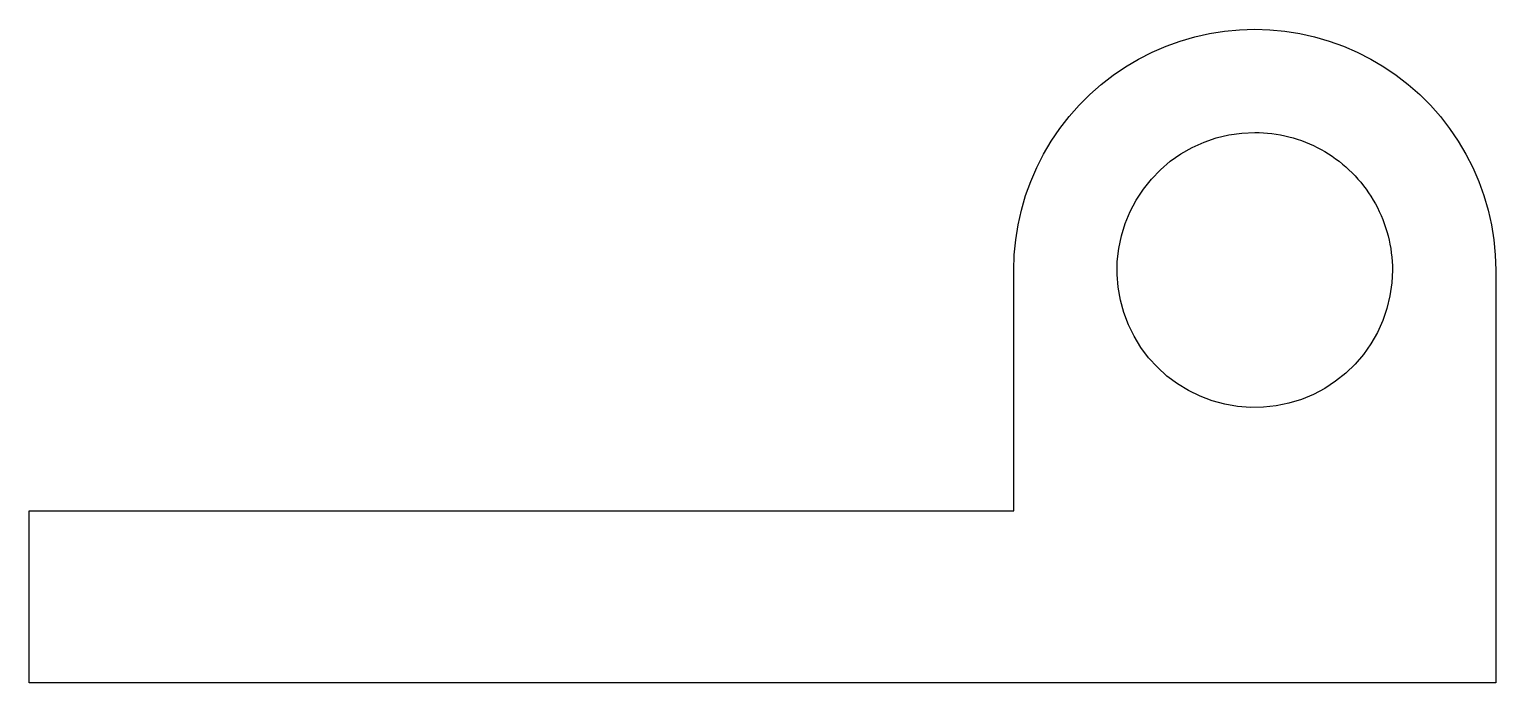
# Model space of a CAD drawing. Header units: metres. Extents: x -33.8 to 8.8, y 0 to 19.
import ezdxf

# ---------------------------------------------------------------- set-up
doc = ezdxf.new("R2010")
doc.units = ezdxf.units.M

msp = doc.modelspace()

# ---------------------------------------------------------------- linework, layer by layer
for points in [[(-5.2, 12), (-5.186, 12.44), (-5.145, 12.877), (-5.076, 13.312), (-4.98, 13.741), (-4.857, 14.163), (-4.708, 14.577), (-4.534, 14.98), (-4.334, 15.372), (-4.11, 15.751), (-3.863, 16.114), (-3.594, 16.462), (-3.303, 16.792), (-2.992, 17.103), (-2.662, 17.394), (-2.314, 17.663), (-1.951, 17.91), (-1.572, 18.134), (-1.18, 18.334), (-0.777, 18.508), (-0.363, 18.657), (0.059, 18.78), (0.488, 18.876), (0.923, 18.945), (1.36, 18.986), (1.8, 19), (2.24, 18.986), (2.677, 18.945), (3.112, 18.876), (3.541, 18.78), (3.963, 18.657), (4.377, 18.508), (4.78, 18.334), (5.172, 18.134), (5.551, 17.91), (5.914, 17.663), (6.262, 17.394), (6.592, 17.103), (6.903, 16.792), (7.194, 16.462), (7.463, 16.114), (7.71, 15.751), (7.934, 15.372), (8.134, 14.98), (8.308, 14.577), (8.457, 14.163), (8.58, 13.741), (8.676, 13.312), (8.745, 12.877), (8.786, 12.44), (8.8, 12)], [(5.8, 12), (5.782, 11.624), (5.729, 11.25), (5.641, 10.884), (5.519, 10.528), (5.364, 10.184), (5.177, 9.857), (4.961, 9.548), (4.716, 9.262), (4.445, 9), (4.151, 8.764), (3.836, 8.557), (3.503, 8.381), (3.155, 8.236), (2.795, 8.126), (2.426, 8.049), (2.051, 8.008), (1.674, 8.002), (1.299, 8.032), (0.927, 8.096), (0.564, 8.196), (0.211, 8.329), (-0.127, 8.495), (-0.448, 8.692), (-0.75, 8.918), (-1.028, 9.172), (-1.282, 9.45), (-1.508, 9.752), (-1.705, 10.073), (-1.871, 10.411), (-2.004, 10.764), (-2.104, 11.127), (-2.168, 11.499), (-2.198, 11.874), (-2.192, 12.251), (-2.151, 12.626), (-2.074, 12.995), (-1.964, 13.355), (-1.819, 13.703), (-1.643, 14.036), (-1.436, 14.351), (-1.2, 14.645), (-0.938, 14.916), (-0.652, 15.161), (-0.343, 15.377), (-0.016, 15.564), (0.328, 15.719), (0.684, 15.841), (1.05, 15.929), (1.424, 15.982), (1.8, 16)], [(1.8, 16), (1.926, 15.998), (2.051, 15.992), (2.176, 15.982), (2.301, 15.968), (2.426, 15.951), (2.55, 15.929), (2.673, 15.904), (2.795, 15.874), (2.916, 15.841), (3.036, 15.804), (3.155, 15.764), (3.272, 15.719), (3.389, 15.671), (3.503, 15.619), (3.616, 15.564), (3.727, 15.505), (3.836, 15.443), (3.943, 15.377), (4.048, 15.308), (4.151, 15.236), (4.252, 15.161), (4.35, 15.082), (4.445, 15), (4.538, 14.916), (4.628, 14.828), (4.716, 14.738), (4.8, 14.645), (4.882, 14.55), (4.961, 14.452), (5.036, 14.351), (5.108, 14.248), (5.177, 14.143), (5.243, 14.036), (5.305, 13.927), (5.364, 13.816), (5.419, 13.703), (5.471, 13.589), (5.519, 13.472), (5.564, 13.355), (5.604, 13.236), (5.641, 13.116), (5.674, 12.995), (5.704, 12.873), (5.729, 12.75), (5.751, 12.626), (5.768, 12.501), (5.782, 12.376), (5.792, 12.251), (5.798, 12.126), (5.8, 12)], [(-5.2, 5), (-5.2, 5.14), (-5.2, 5.28), (-5.2, 5.42), (-5.2, 5.56), (-5.2, 5.7), (-5.2, 5.84), (-5.2, 5.98), (-5.2, 6.12), (-5.2, 6.26), (-5.2, 6.4), (-5.2, 6.54), (-5.2, 6.68), (-5.2, 6.82), (-5.2, 6.96), (-5.2, 7.1), (-5.2, 7.24), (-5.2, 7.38), (-5.2, 7.52), (-5.2, 7.66), (-5.2, 7.8), (-5.2, 7.94), (-5.2, 8.08), (-5.2, 8.22), (-5.2, 8.36), (-5.2, 8.5), (-5.2, 8.64), (-5.2, 8.78), (-5.2, 8.92), (-5.2, 9.06), (-5.2, 9.2), (-5.2, 9.34), (-5.2, 9.48), (-5.2, 9.62), (-5.2, 9.76), (-5.2, 9.9), (-5.2, 10.04), (-5.2, 10.18), (-5.2, 10.32), (-5.2, 10.46), (-5.2, 10.6), (-5.2, 10.74), (-5.2, 10.88), (-5.2, 11.02), (-5.2, 11.16), (-5.2, 11.3), (-5.2, 11.44), (-5.2, 11.58), (-5.2, 11.72), (-5.2, 11.86), (-5.2, 12)], [(-5.2, 5), (-5.2, 5.14), (-5.2, 5.28), (-5.2, 5.42), (-5.2, 5.56), (-5.2, 5.7), (-5.2, 5.84), (-5.2, 5.98), (-5.2, 6.12), (-5.2, 6.26), (-5.2, 6.4), (-5.2, 6.54), (-5.2, 6.68), (-5.2, 6.82), (-5.2, 6.96), (-5.2, 7.1), (-5.2, 7.24), (-5.2, 7.38), (-5.2, 7.52), (-5.2, 7.66), (-5.2, 7.8), (-5.2, 7.94), (-5.2, 8.08), (-5.2, 8.22), (-5.2, 8.36), (-5.2, 8.5), (-5.2, 8.64), (-5.2, 8.78), (-5.2, 8.92), (-5.2, 9.06), (-5.2, 9.2), (-5.2, 9.34), (-5.2, 9.48), (-5.2, 9.62), (-5.2, 9.76), (-5.2, 9.9), (-5.2, 10.04), (-5.2, 10.18), (-5.2, 10.32), (-5.2, 10.46), (-5.2, 10.6), (-5.2, 10.74), (-5.2, 10.88), (-5.2, 11.02), (-5.2, 11.16), (-5.2, 11.3), (-5.2, 11.44), (-5.2, 11.58), (-5.2, 11.72), (-5.2, 11.86), (-5.2, 12)], [(8.8, 12), (8.8, 11.76), (8.8, 11.52), (8.8, 11.28), (8.8, 11.04), (8.8, 10.8), (8.8, 10.56), (8.8, 10.32), (8.8, 10.08), (8.8, 9.84), (8.8, 9.6), (8.8, 9.36), (8.8, 9.12), (8.8, 8.88), (8.8, 8.64), (8.8, 8.4), (8.8, 8.16), (8.8, 7.92), (8.8, 7.68), (8.8, 7.44), (8.8, 7.2), (8.8, 6.96), (8.8, 6.72), (8.8, 6.48), (8.8, 6.24), (8.8, 6), (8.8, 5.76), (8.8, 5.52), (8.8, 5.28), (8.8, 5.04), (8.8, 4.8), (8.8, 4.56), (8.8, 4.32), (8.8, 4.08), (8.8, 3.84), (8.8, 3.6), (8.8, 3.36), (8.8, 3.12), (8.8, 2.88), (8.8, 2.64), (8.8, 2.4), (8.8, 2.16), (8.8, 1.92), (8.8, 1.68), (8.8, 1.44), (8.8, 1.2), (8.8, 0.96), (8.8, 0.72), (8.8, 0.48), (8.8, 0.24), (8.8, 0)], [(-33.8, 0), (-33.8, 0.1), (-33.8, 0.2), (-33.8, 0.3), (-33.8, 0.4), (-33.8, 0.5), (-33.8, 0.6), (-33.8, 0.7), (-33.8, 0.8), (-33.8, 0.9), (-33.8, 1), (-33.8, 1.1), (-33.8, 1.2), (-33.8, 1.3), (-33.8, 1.4), (-33.8, 1.5), (-33.8, 1.6), (-33.8, 1.7), (-33.8, 1.8), (-33.8, 1.9), (-33.8, 2), (-33.8, 2.1), (-33.8, 2.2), (-33.8, 2.3), (-33.8, 2.4), (-33.8, 2.5), (-33.8, 2.6), (-33.8, 2.7), (-33.8, 2.8), (-33.8, 2.9), (-33.8, 3), (-33.8, 3.1), (-33.8, 3.2), (-33.8, 3.3), (-33.8, 3.4), (-33.8, 3.5), (-33.8, 3.6), (-33.8, 3.7), (-33.8, 3.8), (-33.8, 3.9), (-33.8, 4), (-33.8, 4.1), (-33.8, 4.2), (-33.8, 4.3), (-33.8, 4.4), (-33.8, 4.5), (-33.8, 4.6), (-33.8, 4.7), (-33.8, 4.8), (-33.8, 4.9), (-33.8, 5)], [(-33.8, 5), (-33.228, 5), (-32.656, 5), (-32.084, 5), (-31.512, 5), (-30.94, 5), (-30.368, 5), (-29.796, 5), (-29.224, 5), (-28.652, 5), (-28.08, 5), (-27.508, 5), (-26.936, 5), (-26.364, 5), (-25.792, 5), (-25.22, 5), (-24.648, 5), (-24.076, 5), (-23.504, 5), (-22.932, 5), (-22.36, 5), (-21.788, 5), (-21.216, 5), (-20.644, 5), (-20.072, 5), (-19.5, 5), (-18.928, 5), (-18.356, 5), (-17.784, 5), (-17.212, 5), (-16.64, 5), (-16.068, 5), (-15.496, 5), (-14.924, 5), (-14.352, 5), (-13.78, 5), (-13.208, 5), (-12.636, 5), (-12.064, 5), (-11.492, 5), (-10.92, 5), (-10.348, 5), (-9.776, 5), (-9.204, 5), (-8.632, 5), (-8.06, 5), (-7.488, 5), (-6.916, 5), (-6.344, 5), (-5.772, 5), (-5.2, 5)], [(-20, 5), (-19.704, 5), (-19.408, 5), (-19.112, 5), (-18.816, 5), (-18.52, 5), (-18.224, 5), (-17.928, 5), (-17.632, 5), (-17.336, 5), (-17.04, 5), (-16.744, 5), (-16.448, 5), (-16.152, 5), (-15.856, 5), (-15.56, 5), (-15.264, 5), (-14.968, 5), (-14.672, 5), (-14.376, 5), (-14.08, 5), (-13.784, 5), (-13.488, 5), (-13.192, 5), (-12.896, 5), (-12.6, 5), (-12.304, 5), (-12.008, 5), (-11.712, 5), (-11.416, 5), (-11.12, 5), (-10.824, 5), (-10.528, 5), (-10.232, 5), (-9.936, 5), (-9.64, 5), (-9.344, 5), (-9.048, 5), (-8.752, 5), (-8.456, 5), (-8.16, 5), (-7.864, 5), (-7.568, 5), (-7.272, 5), (-6.976, 5), (-6.68, 5), (-6.384, 5), (-6.088, 5), (-5.792, 5), (-5.496, 5), (-5.2, 5)], [(8.8, 0), (7.948, 0), (7.096, 0), (6.244, 0), (5.392, 0), (4.54, 0), (3.688, 0), (2.836, 0), (1.984, 0), (1.132, 0), (0.28, 0), (-0.572, 0), (-1.424, 0), (-2.276, 0), (-3.128, 0), (-3.98, 0), (-4.832, 0), (-5.684, 0), (-6.536, 0), (-7.388, 0), (-8.24, 0), (-9.092, 0), (-9.944, 0), (-10.796, 0), (-11.648, 0), (-12.5, 0), (-13.352, 0), (-14.204, 0), (-15.056, 0), (-15.908, 0), (-16.76, 0), (-17.612, 0), (-18.464, 0), (-19.316, 0), (-20.168, 0), (-21.02, 0), (-21.872, 0), (-22.724, 0), (-23.576, 0), (-24.428, 0), (-25.28, 0), (-26.132, 0), (-26.984, 0), (-27.836, 0), (-28.688, 0), (-29.54, 0), (-30.392, 0), (-31.244, 0), (-32.096, 0), (-32.948, 0), (-33.8, 0)]]:
    msp.add_lwpolyline(points)

doc.saveas('drawing.dxf')
